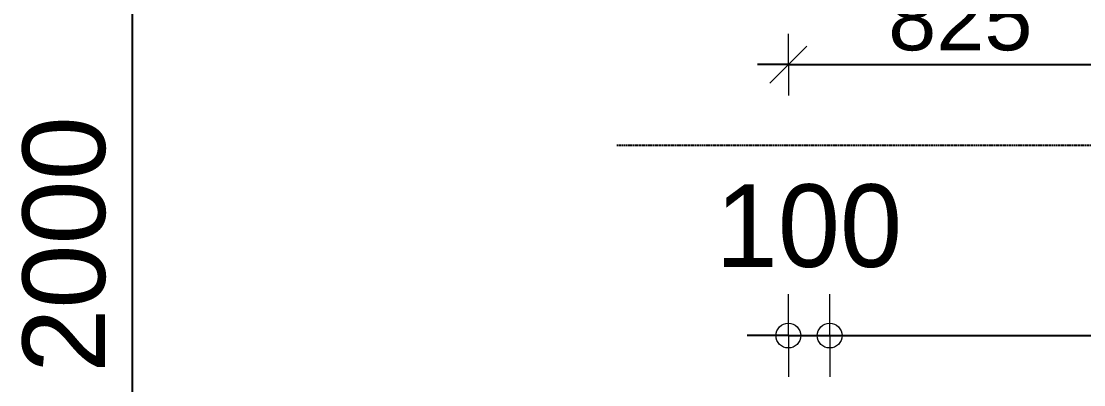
# Model space of a CAD drawing. Header units: millimetres. Extents: x 0 to 59350, y 0 to 29700.
# Drawn here: x 17451 to 18738, y 15040 to 15480 of the extents above; entities that cross this region are included whole.
import ezdxf

# ---------------------------------------------------------------- set-up
doc = ezdxf.new("R2010")
doc.units = ezdxf.units.MM
doc.linetypes.add('VERDECKT2_S2', pattern=[2.7, 2, -0.7])
doc.layers.add('Standard', color=7, linetype='Continuous', lineweight=25)
doc.styles.add('ARIAL', font='arial.ttf')

msp = doc.modelspace()

# ---------------------------------------------------------------- linework, layer by layer
at = {"layer": 'Standard', "color": 7, "linetype": 'Continuous', "lineweight": -3}
for p, q in [((17585.6, 14538.1), (17585.6, 15538.1)), ((18380.4, 15427.3), (18342.9, 15427.3)), ((18380.4, 15427.3), (18452.6, 15427.3)), ((18452.6, 15427.3), (18792.9, 15427.3)), ((18380.4, 15099.3), (18330.4, 15099.3)), ((18380.4, 15099.3), (18430.4, 15099.3)), ((18430.4, 15099.3), (19153.4, 15099.3))]:
    msp.add_line(p, q, dxfattribs=at)
at = {"layer": 'Standard', "color": 7, "linetype": 'Continuous', "lineweight": 18}
for p, q in [((18380.4, 15427.3), (18380.4, 15464.8)), ((18357.9, 15404.8), (18402.9, 15449.8)), ((18380.4, 15427.3), (18380.4, 15389.8)), ((18380.4, 15099.3), (18380.4, 15149.3)), ((18430.4, 15099.3), (18430.4, 15149.3)), ((18380.4, 15099.3), (18380.4, 15049.3)), ((18430.4, 15099.3), (18430.4, 15049.3))]:
    msp.add_line(p, q, dxfattribs=at)
at = {"layer": 'Standard', "color": 5, "linetype": 'VERDECKT2_S2', "lineweight": -3}
msp.add_line((20385.9, 15329.6), (18171.9, 15329.6), dxfattribs=at)
at = {"layer": 'Standard', "color": 7, "linetype": 'Continuous', "lineweight": 18}
for centre in [(18380.4, 15099.3), (18430.4, 15099.3)]:
    msp.add_circle(centre, 15, dxfattribs=at)

# ---------------------------------------------------------------- texts
at = {"layer": 'Standard', "color": 7, "linetype": 'Continuous', "lineweight": 18, "attachment_point": 7, "style": 'ARIAL'}
for s, insert, char_height, width in [('\\W1.00;825', (18501.3, 15443.6), 75, 213.862), ('\\W0.97;100', (18292.2, 15181), 100, 283.554)]:
    msp.add_mtext(s, dxfattribs=dict(at, insert=insert, char_height=char_height, width=width))
at = {"layer": 'Standard', "color": 7, "linetype": 'Continuous', "lineweight": 18, "insert": (17553.9, 15054.2), "char_height": 100, "width": 363.563, "attachment_point": 7, "rotation": 90, "style": 'ARIAL'}
msp.add_mtext('\\W1.00;2000', dxfattribs=at)

doc.saveas('drawing.dxf')
